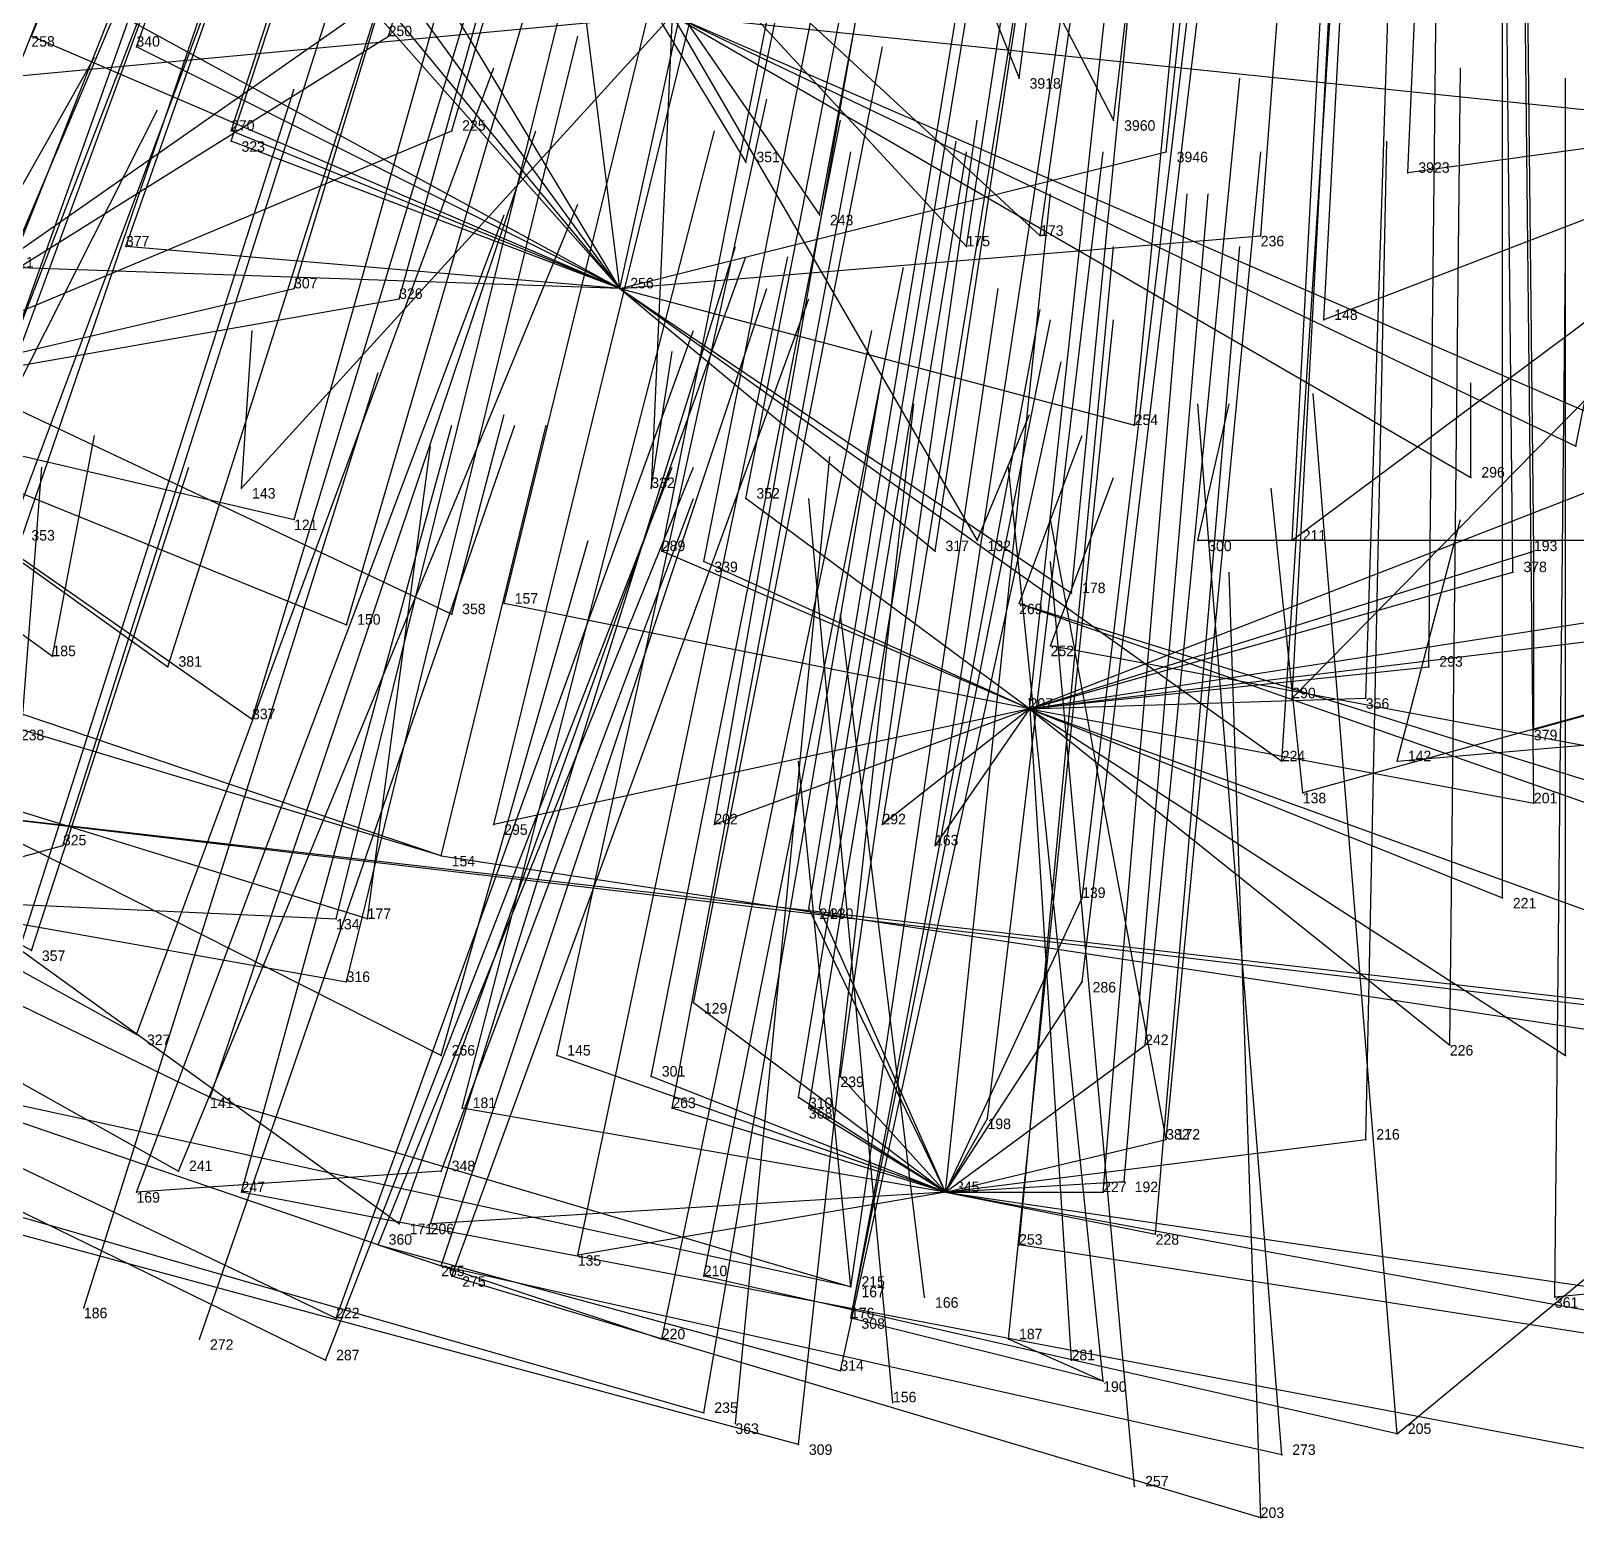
# Model space of a CAD drawing. Extents: x -0.5 to 0.59, y -0.5 to 0.58.
# Drawn here: x -0.146 to 0.001, y -0.499 to -0.3575 of the extents above; entities that cross this region are included whole.
import ezdxf

# ---------------------------------------------------------------- set-up
doc = ezdxf.new("R2010")
doc.units = 0
for name, color, linetype in [('Clients', 3, 'CONTINUOUS'), ('Facilities', 3, 'CONTINUOUS'), ('Facilities_lines', 3, 'CONTINUOUS'), ('Normals', 1, 'CONTINUOUS'), ('Source_points', 5, 'CONTINUOUS'), ('Text', 3, 'CONTINUOUS')]:
    doc.layers.add(name, color=color, linetype=linetype)

msp = doc.modelspace()

# ---------------------------------------------------------------- linework, layer by layer
at = {"layer": 'Clients', "color": 5}
for p in [(-0.146, -0.358, -0.968), (-0.112, -0.358, -0.938), (-0.136, -0.359, -0.96), (-0.052, -0.362, -0.916), (-0.043, -0.366, -0.922), (-0.127, -0.367, -0.97), (-0.106, -0.367, -0.955), (-0.127, -0.368, -0.973), (-0.038, -0.369, -0.928), (-0.078, -0.37, -0.944), (-0.015, -0.371, -0.928), (-0.071, -0.375, -0.954), (-0.05, -0.377, -0.951), (-0.029, -0.377, -0.945), (-0.137, -0.378, -1.004), (-0.057, -0.378, -0.955), (-0.121, -0.382, -1.001), (-0.111, -0.383, -0.996), (-0.023, -0.385, -0.963), (-0.041, -0.395, -0.992), (0.001, -0.397, -1.25), (-0.009, -0.4, -1.25), (-0.126, -0.401, -1.25), (-0.087, -0.401, -1.25), (-0.078, -0.402, -1.023), (-0.121, -0.404, -1.055), (-0.086, -0.407, -1.04), (-0.06, -0.407, -1.028), (-0.056, -0.406, -1.25), (-0.035, -0.406, -1.25), (-0.026, -0.406, -1.016), (-0.003, -0.407, -1.017), (-0.082, -0.408, -1.041), (-0.005, -0.409, -1.023), (-0.047, -0.411, -1.034), (-0.106, -0.413, -1.25), (-0.101, -0.412, -1.06), (-0.116, -0.414, -1.074), (-0.049, -0.416, -1.25), (-0.144, -0.417, -1.25), (-0.133, -0.418, -1.096), (-0.013, -0.418, -1.045), (-0.026, -0.421, -1.054), (-0.019, -0.421, -1.054), (-0.125, -0.423, -1.102), (-0.003, -0.424, -1.25), (-0.027, -0.427, -1.069), (-0.025, -0.43, -1.25), (-0.003, -0.431, -1.077), (-0.102, -0.433, -1.113), (-0.081, -0.433, -1.101), (-0.065, -0.433, -1.094), (-0.143, -0.435, -1.145), (-0.06, -0.435, -1.097), (-0.072, -0.441, -1.118), (-0.071, -0.441, -1.117), (-0.046, -0.44, -1.105), (-0.006, -0.44, -1.101), (-0.117, -0.442, -1.144), (-0.116, -0.448, -1.157), (-0.046, -0.448, -1.127), (-0.083, -0.45, -1.144), (-0.04, -0.454, -1.139), (-0.011, -0.454, -1.136), (-0.096, -0.455, -1.162), (0, -0.455, -1.138), (-0.087, -0.457, -1.163), (-0.069, -0.457, -1.156), (-0.105, -0.46, -1.178), (-0.085, -0.46, -1.169), (-0.073, -0.459, -1.162), (-0.072, -0.46, -1.165), (-0.055, -0.461, -1.161), (-0.038, -0.463, -1.161), (-0.019, -0.463, -1.158), (-0.132, -0.466, -1.21), (-0.042, -0.467, -1.173), (-0.136, -0.468, -1.22), (-0.126, -0.468, -1.25), (-0.044, -0.468, -1.174), (-0.108, -0.471, -1.209), (-0.039, -0.472, -1.185), (-0.052, -0.473, -1.189), (-0.107, -0.475, -1.219), (-0.094, -0.474, -1.209), (-0.106, -0.476, -1.22), (-0.082, -0.476, -1.207), (-0.068, -0.477, -1.205), (-0.001, -0.478, -1.195), (-0.117, -0.48, -1.235), (-0.068, -0.48, -1.211), (-0.068, -0.48, -1.212), (-0.086, -0.482, -1.224), (-0.053, -0.482, -1.212), (-0.118, -0.484, -1.25), (-0.069, -0.485, -1.224), (-0.082, -0.489, -1.239)]:
    msp.add_point(p, dxfattribs=at)
at = {"layer": 'Facilities', "color": 3}
for p in [(-0.09, -0.382, -0.98), (-0.052, -0.412, -1.25), (-0.051, -0.422, -1.062), (-0.016, -0.427, -1.25), (-0.107, -0.436, -1.25), (-0.114, -0.442, -1.25), (-0.146, -0.445, -1.25), (-0.136, -0.453, -1.182), (-0.107, -0.455, -1.25), (-0.129, -0.459, -1.193), (-0.038, -0.463, -1.25), (-0.107, -0.466, -1.25), (-0.059, -0.468, -1.179), (-0.111, -0.471, -1.211), (-0.113, -0.473, -1.25), (-0.068, -0.477, -1.25), (-0.141, -0.479, -1.249), (-0.061, -0.478, -1.25), (-0.13, -0.482, -1.248), (-0.047, -0.484, -1.25), (-0.044, -0.486, -1.25), (-0.064, -0.488, -1.25), (-0.079, -0.49, -1.25), (-0.016, -0.491, -1.228), (-0.073, -0.492, -1.244), (-0.027, -0.493, -1.233), (-0.041, -0.496, -1.25), (-0.029, -0.499, -1.249)]:
    msp.add_point(p, dxfattribs=at)
at = {"layer": 'Facilities_lines', "color": 3}
for p, q in [((-0.077, -0.3, -0.774), (-0.043, -0.366, -0.922)), ((-0.077, -0.3, -0.774), (-0.052, -0.362, -0.916)), ((-0.09, -0.382, -0.98), (-0.099, -0.31, -0.813)), ((-0.104, -0.327, -0.857), (-0.057, -0.378, -0.955)), ((-0.104, -0.327, -0.857), (-0.071, -0.375, -0.954)), ((-0.104, -0.327, -0.857), (-0.078, -0.37, -0.944)), ((-0.104, -0.327, -0.857), (-0.05, -0.377, -0.951)), ((-0.09, -0.382, -0.98), (-0.129, -0.338, -0.905)), ((-0.09, -0.382, -0.98), (-0.122, -0.338, -0.897)), ((-0.09, -0.382, -0.98), (-0.117, -0.337, -0.892)), ((-0.09, -0.382, -0.98), (-0.123, -0.342, -0.91)), ((-0.168, -0.393, -1.068), (-0.108, -0.351, -0.919)), ((-0.09, -0.382, -0.98), (-0.143, -0.353, -0.954)), ((-0.229, -0.355, -1.25), (-0.144, -0.417, -1.25)), ((-0.229, -0.355, -1.25), (-0.106, -0.413, -1.25)), ((-0.085, -0.356, -1.25), (-0.16, -0.363, -1.25)), ((-0.085, -0.356, -1.25), (-0.126, -0.401, -1.25)), ((-0.085, -0.356, -1.25), (-0.087, -0.401, -1.25)), ((-0.085, -0.356, -1.25), (0.001, -0.397, -1.25)), ((-0.085, -0.356, -1.25), (-0.056, -0.406, -1.25)), ((-0.085, -0.356, -1.25), (-0.009, -0.4, -1.25)), ((-0.085, -0.356, -1.25), (0.021, -0.402, -1.25)), ((-0.085, -0.356, -1.25), (0.031, -0.368, -1.25)), ((-0.168, -0.393, -1.068), (-0.112, -0.358, -0.938)), ((-0.09, -0.382, -0.98), (-0.146, -0.358, -0.968)), ((-0.09, -0.382, -0.98), (-0.136, -0.359, -0.96)), ((0.029, -0.365, -0.915), (-0.026, -0.406, -1.016)), ((0.029, -0.365, -0.915), (-0.026, -0.421, -1.054)), ((0.029, -0.365, -0.915), (-0.023, -0.385, -0.963)), ((0.029, -0.365, -0.915), (-0.015, -0.371, -0.928)), ((-0.168, -0.393, -1.068), (-0.106, -0.367, -0.955)), ((-0.09, -0.382, -0.98), (-0.127, -0.367, -0.97)), ((-0.09, -0.382, -0.98), (-0.127, -0.368, -0.973)), ((-0.09, -0.382, -0.98), (-0.038, -0.369, -0.928)), ((-0.09, -0.382, -0.98), (-0.029, -0.377, -0.945)), ((-0.09, -0.382, -0.98), (-0.137, -0.378, -1.004)), ((-0.09, -0.382, -0.98), (-0.148, -0.38, -1.019)), ((-0.168, -0.393, -1.068), (-0.121, -0.382, -1.001)), ((-0.09, -0.382, -0.98), (-0.047, -0.411, -1.034)), ((-0.09, -0.382, -0.98), (-0.041, -0.395, -0.992)), ((-0.09, -0.382, -0.98), (-0.027, -0.427, -1.069)), ((-0.09, -0.382, -0.98), (-0.06, -0.407, -1.028)), ((-0.146, -0.445, -1.25), (-0.262, -0.383, -1.25)), ((-0.168, -0.393, -1.068), (-0.111, -0.383, -0.996)), ((-0.107, -0.436, -1.25), (-0.24, -0.391, -1.25)), ((-0.168, -0.393, -1.068), (-0.121, -0.404, -1.055)), ((-0.168, -0.393, -1.068), (-0.116, -0.414, -1.074)), ((-0.168, -0.393, -1.068), (-0.125, -0.423, -1.102)), ((-0.168, -0.393, -1.068), (-0.133, -0.418, -1.096)), ((-0.107, -0.436, -1.25), (-0.24, -0.396, -1.25)), ((-0.107, -0.455, -1.25), (-0.222, -0.397, -1.25)), ((-0.051, -0.422, -1.062), (0.003, -0.401, -1.003)), ((-0.051, -0.422, -1.062), (-0.078, -0.402, -1.023)), ((-0.114, -0.442, -1.25), (-0.237, -0.404, -1.25)), ((-0.051, -0.422, -1.062), (-0.086, -0.407, -1.04)), ((-0.051, -0.422, -1.062), (-0.003, -0.407, -1.017)), ((0.062, -0.406, -1.25), (-0.035, -0.406, -1.25)), ((0.062, -0.406, -1.25), (-0.025, -0.43, -1.25)), ((0.062, -0.406, -1.25), (-0.003, -0.424, -1.25)), ((-0.051, -0.422, -1.062), (-0.082, -0.408, -1.041)), ((-0.051, -0.422, -1.062), (-0.005, -0.409, -1.023)), ((-0.23, -0.411, -1.177), (-0.132, -0.466, -1.21)), ((-0.051, -0.422, -1.062), (-0.101, -0.412, -1.06)), ((-0.052, -0.412, -1.25), (0.059, -0.451, -1.25)), ((-0.052, -0.412, -1.25), (0.009, -0.431, -1.25)), ((-0.051, -0.422, -1.062), (0.007, -0.413, -1.032)), ((-0.051, -0.422, -1.062), (0.007, -0.415, -1.037)), ((0.063, -0.437, -1.25), (-0.049, -0.416, -1.25)), ((-0.251, -0.419, -1.22), (-0.118, -0.484, -1.25)), ((-0.051, -0.422, -1.062), (-0.013, -0.418, -1.045)), ((-0.016, -0.427, -1.25), (0.076, -0.419, -1.25)), ((-0.136, -0.453, -1.182), (-0.196, -0.42, -1.159)), ((-0.051, -0.422, -1.062), (-0.102, -0.433, -1.113)), ((-0.051, -0.422, -1.062), (-0.081, -0.433, -1.101)), ((-0.051, -0.422, -1.062), (-0.065, -0.433, -1.094)), ((-0.051, -0.422, -1.062), (-0.06, -0.435, -1.097)), ((-0.051, -0.422, -1.062), (-0.019, -0.421, -1.054)), ((-0.051, -0.422, -1.062), (0, -0.455, -1.138)), ((-0.051, -0.422, -1.062), (-0.003, -0.431, -1.077)), ((-0.051, -0.422, -1.062), (-0.006, -0.44, -1.101)), ((-0.051, -0.422, -1.062), (-0.011, -0.454, -1.136)), ((-0.051, -0.422, -1.062), (0.007, -0.443, -1.107)), ((-0.129, -0.459, -1.193), (-0.201, -0.424, -1.174)), ((-0.226, -0.428, -1.209), (-0.117, -0.48, -1.235)), ((-0.111, -0.471, -1.211), (-0.165, -0.432, -1.156)), ((-0.161, -0.431, -1.25), (0.005, -0.45, -1.25)), ((-0.161, -0.431, -1.25), (0.009, -0.451, -1.25)), ((-0.161, -0.44, -1.171), (-0.143, -0.435, -1.145)), ((-0.107, -0.436, -1.25), (0.078, -0.464, -1.25)), ((-0.161, -0.44, -1.171), (-0.117, -0.442, -1.144)), ((-0.161, -0.44, -1.171), (-0.116, -0.448, -1.157)), ((-0.059, -0.468, -1.179), (-0.072, -0.441, -1.118)), ((-0.059, -0.468, -1.179), (-0.071, -0.441, -1.117)), ((-0.059, -0.468, -1.179), (-0.046, -0.44, -1.105)), ((-0.068, -0.477, -1.25), (-0.21, -0.446, -1.25)), ((-0.113, -0.473, -1.25), (-0.189, -0.447, -1.214)), ((-0.059, -0.468, -1.179), (-0.046, -0.448, -1.127)), ((-0.059, -0.468, -1.179), (-0.083, -0.45, -1.144)), ((-0.211, -0.452, -1.247), (-0.082, -0.489, -1.239)), ((-0.059, -0.468, -1.179), (-0.04, -0.454, -1.139)), ((-0.059, -0.468, -1.179), (-0.096, -0.455, -1.162)), ((-0.073, -0.492, -1.244), (-0.203, -0.457, -1.25)), ((-0.059, -0.468, -1.179), (-0.087, -0.457, -1.163)), ((-0.059, -0.468, -1.179), (-0.069, -0.457, -1.156)), ((-0.129, -0.459, -1.193), (-0.068, -0.477, -1.205)), ((-0.059, -0.468, -1.179), (-0.105, -0.46, -1.178)), ((-0.059, -0.468, -1.179), (-0.085, -0.46, -1.169)), ((-0.059, -0.468, -1.179), (-0.073, -0.459, -1.162)), ((-0.059, -0.468, -1.179), (-0.072, -0.46, -1.165)), ((-0.059, -0.468, -1.179), (-0.055, -0.461, -1.161)), ((-0.059, -0.468, -1.179), (-0.038, -0.463, -1.161)), ((-0.059, -0.468, -1.179), (-0.019, -0.463, -1.158)), ((-0.107, -0.466, -1.25), (-0.136, -0.468, -1.22)), ((-0.059, -0.468, -1.179), (-0.042, -0.467, -1.173)), ((-0.016, -0.491, -1.228), (0.013, -0.467, -1.25)), ((0.026, -0.497, -1.243), (-0.126, -0.468, -1.25)), ((-0.059, -0.468, -1.179), (-0.108, -0.471, -1.209)), ((-0.059, -0.468, -1.179), (-0.094, -0.474, -1.209)), ((-0.059, -0.468, -1.179), (-0.044, -0.468, -1.174)), ((-0.059, -0.468, -1.179), (-0.039, -0.472, -1.185)), ((-0.059, -0.468, -1.179), (0.017, -0.482, -1.207)), ((-0.059, -0.468, -1.179), (0.009, -0.478, -1.195)), ((0.09, -0.469, -1.194), (-0.001, -0.478, -1.195)), ((-0.113, -0.473, -1.25), (-0.086, -0.482, -1.224)), ((-0.113, -0.473, -1.25), (-0.069, -0.485, -1.224)), ((0.012, -0.483, -1.207), (-0.052, -0.473, -1.189)), ((-0.027, -0.493, -1.233), (-0.107, -0.475, -1.219)), ((-0.029, -0.499, -1.249), (-0.106, -0.476, -1.22)), ((-0.016, -0.491, -1.228), (-0.082, -0.476, -1.207)), ((-0.044, -0.486, -1.25), (-0.068, -0.48, -1.211)), ((-0.044, -0.486, -1.25), (-0.068, -0.48, -1.212)), ((-0.044, -0.486, -1.25), (-0.053, -0.482, -1.212))]:
    msp.add_line(p, q, dxfattribs=at)
at = {"layer": 'Normals', "color": 1}
for p, q in [((-0.112, -0.358, -0.938), (-0.085, -0.269, -0.975)), ((-0.052, -0.362, -0.916), (-0.04, -0.27, -0.952)), ((-0.136, -0.359, -0.96), (-0.105, -0.272, -0.998)), ((-0.146, -0.358, -0.968), (-0.111, -0.273, -1.005)), ((-0.043, -0.366, -0.922), (-0.032, -0.274, -0.959)), ((-0.038, -0.369, -0.928), (-0.028, -0.276, -0.964)), ((-0.127, -0.367, -0.97), (-0.098, -0.279, -1.008)), ((-0.106, -0.367, -0.955), (-0.08, -0.278, -0.992)), ((-0.078, -0.37, -0.944), (-0.059, -0.279, -0.981)), ((-0.015, -0.371, -0.928), (-0.011, -0.278, -0.964)), ((-0.127, -0.368, -0.973), (-0.098, -0.28, -1.01)), ((-0.071, -0.375, -0.954), (-0.054, -0.284, -0.992)), ((-0.05, -0.377, -0.951), (-0.037, -0.285, -0.988)), ((-0.029, -0.377, -0.945), (-0.022, -0.284, -0.982)), ((-0.057, -0.378, -0.955), (-0.043, -0.286, -0.992)), ((-0.137, -0.378, -1.004), (-0.106, -0.29, -1.042)), ((-0.09, -0.382, -0.98), (-0.07, -0.291, -1.017)), ((-0.023, -0.385, -0.963), (-0.018, -0.292, -1)), ((-0.148, -0.38, -1.019), (-0.114, -0.294, -1.056)), ((-0.121, -0.382, -1.001), (-0.094, -0.293, -1.039)), ((-0.111, -0.383, -0.996), (-0.086, -0.293, -1.033)), ((-0.041, -0.395, -0.992), (-0.032, -0.302, -1.029)), ((-0.078, -0.402, -1.023), (-0.06, -0.31, -1.06)), ((-0.026, -0.406, -1.016), (-0.021, -0.313, -1.053)), ((-0.003, -0.407, -1.017), (-0.004, -0.314, -1.055)), ((-0.153, -0.402, -1.076), (-0.122, -0.315, -1.113)), ((-0.121, -0.404, -1.055), (-0.096, -0.315, -1.092)), ((-0.086, -0.407, -1.04), (-0.068, -0.316, -1.077)), ((-0.06, -0.407, -1.028), (-0.046, -0.315, -1.065)), ((-0.005, -0.409, -1.023), (-0.006, -0.316, -1.06)), ((-0.082, -0.408, -1.041), (-0.064, -0.317, -1.078)), ((-0.147, -0.406, -1.078), (-0.117, -0.318, -1.115)), ((-0.047, -0.411, -1.034), (-0.038, -0.319, -1.071)), ((-0.101, -0.412, -1.06), (-0.079, -0.322, -1.098)), ((-0.116, -0.414, -1.074), (-0.09, -0.325, -1.111)), ((-0.013, -0.418, -1.045), (-0.012, -0.325, -1.083)), ((-0.026, -0.421, -1.054), (-0.021, -0.328, -1.092)), ((-0.019, -0.421, -1.054), (-0.016, -0.329, -1.092)), ((-0.169, -0.416, -1.123), (-0.135, -0.33, -1.16)), ((-0.133, -0.418, -1.096), (-0.105, -0.33, -1.134)), ((-0.051, -0.422, -1.062), (-0.041, -0.33, -1.1)), ((-0.125, -0.423, -1.102), (-0.098, -0.334, -1.139)), ((-0.027, -0.427, -1.069), (-0.021, -0.335, -1.107)), ((-0.003, -0.431, -1.077), (-0.004, -0.338, -1.115)), ((-0.065, -0.433, -1.094), (-0.05, -0.341, -1.132)), ((-0.081, -0.433, -1.101), (-0.065, -0.342, -1.139)), ((-0.165, -0.432, -1.156), (-0.131, -0.344, -1.191)), ((-0.163, -0.431, -1.153), (-0.131, -0.344, -1.19)), ((-0.102, -0.433, -1.113), (-0.08, -0.343, -1.15)), ((-0.06, -0.435, -1.097), (-0.046, -0.343, -1.135)), ((-0.143, -0.435, -1.145), (-0.115, -0.347, -1.183)), ((-0.006, -0.44, -1.101), (-0.006, -0.347, -1.137)), ((-0.046, -0.44, -1.105), (-0.035, -0.348, -1.143)), ((-0.161, -0.44, -1.171), (-0.127, -0.349, -1.195)), ((-0.072, -0.441, -1.118), (-0.057, -0.35, -1.155)), ((-0.071, -0.441, -1.117), (-0.056, -0.35, -1.154)), ((-0.174, -0.441, -1.186), (-0.136, -0.351, -1.205)), ((-0.117, -0.442, -1.144), (-0.095, -0.353, -1.182)), ((-0.046, -0.448, -1.127), (-0.035, -0.356, -1.164)), ((-0.116, -0.448, -1.157), (-0.094, -0.358, -1.195)), ((-0.189, -0.447, -1.214), (-0.14, -0.36, -1.213)), ((-0.083, -0.45, -1.144), (-0.065, -0.359, -1.182)), ((-0.136, -0.453, -1.182), (-0.102, -0.361, -1.201)), ((-0.011, -0.454, -1.136), (-0.01, -0.361, -1.173)), ((-0.151, -0.457, -1.204), (-0.121, -0.363, -1.22)), ((-0.04, -0.454, -1.139), (-0.031, -0.362, -1.176)), ((0, -0.455, -1.138), (0, -0.362, -1.175)), ((-0.096, -0.455, -1.162), (-0.076, -0.364, -1.2)), ((-0.179, -0.454, -1.222), (-0.134, -0.365, -1.217)), ((-0.087, -0.457, -1.163), (-0.069, -0.366, -1.2)), ((-0.069, -0.457, -1.156), (-0.056, -0.366, -1.193)), ((-0.129, -0.459, -1.193), (-0.098, -0.367, -1.214)), ((-0.105, -0.46, -1.178), (-0.081, -0.367, -1.208)), ((-0.085, -0.46, -1.169), (-0.068, -0.369, -1.207)), ((-0.073, -0.459, -1.162), (-0.058, -0.368, -1.2)), ((-0.072, -0.46, -1.165), (-0.057, -0.369, -1.202)), ((-0.055, -0.461, -1.161), (-0.044, -0.369, -1.198)), ((-0.038, -0.463, -1.161), (-0.029, -0.369, -1.196)), ((-0.019, -0.463, -1.158), (-0.017, -0.368, -1.19)), ((-0.059, -0.468, -1.179), (-0.049, -0.373, -1.21)), ((-0.044, -0.468, -1.174), (-0.036, -0.373, -1.205)), ((-0.042, -0.467, -1.173), (-0.034, -0.373, -1.204)), ((-0.136, -0.468, -1.22), (-0.101, -0.375, -1.221)), ((-0.132, -0.466, -1.21), (-0.094, -0.374, -1.222)), ((-0.111, -0.471, -1.211), (-0.078, -0.379, -1.229)), ((-0.108, -0.471, -1.209), (-0.079, -0.378, -1.231)), ((-0.094, -0.474, -1.209), (-0.074, -0.379, -1.233)), ((-0.052, -0.473, -1.189), (-0.043, -0.378, -1.22)), ((-0.039, -0.472, -1.185), (-0.031, -0.378, -1.216)), ((-0.001, -0.478, -1.195), (0, -0.379, -1.207)), ((-0.082, -0.476, -1.207), (-0.063, -0.38, -1.229)), ((-0.107, -0.475, -1.219), (-0.076, -0.382, -1.235)), ((-0.068, -0.477, -1.205), (-0.054, -0.382, -1.232)), ((-0.106, -0.476, -1.22), (-0.072, -0.383, -1.236)), ((-0.068, -0.48, -1.211), (-0.05, -0.384, -1.234)), ((-0.068, -0.48, -1.212), (-0.049, -0.385, -1.235)), ((-0.053, -0.482, -1.212), (-0.043, -0.385, -1.235)), ((-0.126, -0.401, -1.25), (-0.125, -0.386, -1.151)), ((-0.117, -0.48, -1.235), (-0.083, -0.386, -1.23)), ((-0.086, -0.482, -1.224), (-0.066, -0.386, -1.246)), ((-0.087, -0.401, -1.25), (-0.085, -0.388, -1.151)), ((0.001, -0.397, -1.25), (0.003, -0.387, -1.15)), ((-0.069, -0.485, -1.224), (-0.048, -0.389, -1.246)), ((-0.141, -0.479, -1.249), (-0.113, -0.39, -1.215)), ((-0.082, -0.489, -1.239), (-0.065, -0.39, -1.243)), ((-0.009, -0.4, -1.25), (-0.009, -0.391, -1.15)), ((-0.016, -0.491, -1.228), (-0.024, -0.392, -1.22)), ((-0.106, -0.413, -1.25), (-0.101, -0.394, -1.152)), ((-0.073, -0.492, -1.244), (-0.062, -0.393, -1.241)), ((-0.056, -0.406, -1.25), (-0.051, -0.394, -1.151)), ((-0.027, -0.493, -1.233), (-0.035, -0.393, -1.223)), ((-0.035, -0.406, -1.25), (-0.032, -0.393, -1.151)), ((-0.13, -0.482, -1.248), (-0.1, -0.395, -1.21)), ((-0.126, -0.468, -1.25), (-0.106, -0.395, -1.184)), ((-0.107, -0.436, -1.25), (-0.097, -0.395, -1.16)), ((-0.144, -0.417, -1.25), (-0.14, -0.396, -1.152)), ((-0.114, -0.442, -1.25), (-0.108, -0.397, -1.161)), ((-0.052, -0.412, -1.25), (-0.046, -0.396, -1.152)), ((-0.079, -0.49, -1.25), (-0.07, -0.398, -1.214)), ((-0.147, -0.425, -1.25), (-0.145, -0.399, -1.153)), ((-0.146, -0.445, -1.25), (-0.131, -0.399, -1.162)), ((-0.118, -0.484, -1.25), (-0.085, -0.399, -1.209)), ((-0.113, -0.473, -1.25), (-0.083, -0.399, -1.19)), ((-0.044, -0.486, -1.25), (-0.053, -0.399, -1.203)), ((-0.049, -0.416, -1.25), (-0.043, -0.4, -1.152)), ((-0.025, -0.43, -1.25), (-0.028, -0.401, -1.154)), ((-0.107, -0.466, -1.25), (-0.083, -0.402, -1.176)), ((-0.064, -0.488, -1.25), (-0.072, -0.402, -1.2)), ((-0.038, -0.463, -1.25), (-0.049, -0.404, -1.17)), ((-0.016, -0.427, -1.25), (-0.01, -0.404, -1.153)), ((-0.107, -0.455, -1.25), (-0.093, -0.406, -1.164)), ((-0.003, -0.424, -1.25), (-0.003, -0.407, -1.152)), ((-0.041, -0.496, -1.25), (-0.049, -0.408, -1.203)), ((-0.029, -0.499, -1.249), (-0.032, -0.409, -1.205)), ((-0.061, -0.478, -1.25), (-0.069, -0.413, -1.174)), ((-0.047, -0.484, -1.25), (-0.051, -0.421, -1.172)), ((-0.068, -0.477, -1.25), (-0.073, -0.427, -1.163))]:
    msp.add_line(p, q, dxfattribs=at)
at = {"layer": 'Source_points', "color": 5}
for p in [(-0.146, -0.358, -0.968), (-0.112, -0.358, -0.938), (-0.136, -0.359, -0.96), (-0.052, -0.362, -0.916), (-0.043, -0.366, -0.922), (-0.127, -0.367, -0.97), (-0.106, -0.367, -0.955), (-0.127, -0.368, -0.973), (-0.038, -0.369, -0.928), (-0.078, -0.37, -0.944), (-0.015, -0.371, -0.928), (-0.071, -0.375, -0.954), (-0.05, -0.377, -0.951), (-0.029, -0.377, -0.945), (-0.137, -0.378, -1.004), (-0.057, -0.378, -0.955), (-0.121, -0.382, -1.001), (-0.09, -0.382, -0.98), (-0.111, -0.383, -0.996), (-0.023, -0.385, -0.963), (-0.041, -0.395, -0.992), (0.001, -0.397, -1.25), (-0.009, -0.4, -1.25), (-0.126, -0.401, -1.25), (-0.087, -0.401, -1.25), (-0.078, -0.402, -1.023), (-0.121, -0.404, -1.055), (-0.086, -0.407, -1.04), (-0.06, -0.407, -1.028), (-0.056, -0.406, -1.25), (-0.035, -0.406, -1.25), (-0.026, -0.406, -1.016), (-0.003, -0.407, -1.017), (-0.082, -0.408, -1.041), (-0.005, -0.409, -1.023), (-0.047, -0.411, -1.034), (-0.106, -0.413, -1.25), (-0.101, -0.412, -1.06), (-0.052, -0.412, -1.25), (-0.116, -0.414, -1.074), (-0.049, -0.416, -1.25), (-0.144, -0.417, -1.25), (-0.133, -0.418, -1.096), (-0.013, -0.418, -1.045), (-0.051, -0.422, -1.062), (-0.026, -0.421, -1.054), (-0.019, -0.421, -1.054), (-0.125, -0.423, -1.102), (-0.003, -0.424, -1.25), (-0.027, -0.427, -1.069), (-0.016, -0.427, -1.25), (-0.025, -0.43, -1.25), (-0.003, -0.431, -1.077), (-0.102, -0.433, -1.113), (-0.081, -0.433, -1.101), (-0.065, -0.433, -1.094), (-0.143, -0.435, -1.145), (-0.06, -0.435, -1.097), (-0.107, -0.436, -1.25), (-0.072, -0.441, -1.118), (-0.071, -0.441, -1.117), (-0.046, -0.44, -1.105), (-0.006, -0.44, -1.101), (-0.117, -0.442, -1.144), (-0.114, -0.442, -1.25), (-0.146, -0.445, -1.25), (-0.116, -0.448, -1.157), (-0.046, -0.448, -1.127), (-0.083, -0.45, -1.144), (-0.136, -0.453, -1.182), (-0.04, -0.454, -1.139), (-0.011, -0.454, -1.136), (-0.107, -0.455, -1.25), (-0.096, -0.455, -1.162), (0, -0.455, -1.138), (-0.087, -0.457, -1.163), (-0.069, -0.457, -1.156), (-0.129, -0.459, -1.193), (-0.105, -0.46, -1.178), (-0.085, -0.46, -1.169), (-0.073, -0.459, -1.162), (-0.072, -0.46, -1.165), (-0.055, -0.461, -1.161), (-0.038, -0.463, -1.161), (-0.038, -0.463, -1.25), (-0.019, -0.463, -1.158), (-0.132, -0.466, -1.21), (-0.107, -0.466, -1.25), (-0.042, -0.467, -1.173), (-0.136, -0.468, -1.22), (-0.126, -0.468, -1.25), (-0.059, -0.468, -1.179), (-0.044, -0.468, -1.174), (-0.111, -0.471, -1.211), (-0.108, -0.471, -1.209), (-0.039, -0.472, -1.185), (-0.113, -0.473, -1.25), (-0.052, -0.473, -1.189), (-0.107, -0.475, -1.219), (-0.094, -0.474, -1.209), (-0.106, -0.476, -1.22), (-0.082, -0.476, -1.207), (-0.068, -0.477, -1.205), (-0.068, -0.477, -1.25), (-0.141, -0.479, -1.249), (-0.061, -0.478, -1.25), (-0.001, -0.478, -1.195), (-0.117, -0.48, -1.235), (-0.068, -0.48, -1.211), (-0.068, -0.48, -1.212), (-0.13, -0.482, -1.248), (-0.086, -0.482, -1.224), (-0.053, -0.482, -1.212), (-0.118, -0.484, -1.25), (-0.069, -0.485, -1.224), (-0.047, -0.484, -1.25), (-0.044, -0.486, -1.25), (-0.064, -0.488, -1.25), (-0.082, -0.489, -1.239), (-0.079, -0.49, -1.25), (-0.016, -0.491, -1.228), (-0.073, -0.492, -1.244), (-0.027, -0.493, -1.233), (-0.041, -0.496, -1.25), (-0.029, -0.499, -1.249)]:
    msp.add_point(p, dxfattribs=at)

# ---------------------------------------------------------------- texts
at = {"layer": 'Text', "color": 3}
for s, p in [('250', (-0.112, -0.358, -0.938)), ('258', (-0.146, -0.359, -0.968)), ('340', (-0.136, -0.359, -0.96)), ('3918', (-0.051, -0.363, -0.916)), ('270', (-0.127, -0.367, -0.97)), ('225', (-0.105, -0.367, -0.955)), ('3960', (-0.042, -0.367, -0.922)), ('323', (-0.126, -0.369, -0.973)), ('351', (-0.077, -0.37, -0.944)), ('3946', (-0.037, -0.37, -0.928)), ('3923', (-0.014, -0.371, -0.928)), ('243', (-0.07, -0.376, -0.954)), ('173', (-0.05, -0.377, -0.951)), ('377', (-0.137, -0.378, -1.004)), ('175', (-0.057, -0.378, -0.955)), ('236', (-0.029, -0.378, -0.945)), ('311', (-0.148, -0.38, -1.019)), ('307', (-0.121, -0.382, -1.001)), ('326', (-0.111, -0.383, -0.996)), ('256', (-0.089, -0.382, -0.98)), ('148', (-0.022, -0.385, -0.963)), ('254', (-0.041, -0.395, -0.992)), ('332', (-0.087, -0.401, -1.25)), ('296', (-0.008, -0.4, -1.25)), ('143', (-0.125, -0.402, -1.25)), ('352', (-0.077, -0.402, -1.023)), ('121', (-0.121, -0.405, -1.055)), ('353', (-0.146, -0.406, -1.078)), ('211', (-0.025, -0.406, -1.016)), ('289', (-0.086, -0.407, -1.04)), ('317', (-0.059, -0.407, -1.028)), ('132', (-0.055, -0.407, -1.25)), ('300', (-0.034, -0.407, -1.25)), ('193', (-0.003, -0.407, -1.017)), ('339', (-0.081, -0.409, -1.041)), ('378', (-0.004, -0.409, -1.023)), ('178', (-0.046, -0.411, -1.034)), ('157', (-0.1, -0.412, -1.06)), ('150', (-0.115, -0.414, -1.074)), ('358', (-0.105, -0.413, -1.25)), ('269', (-0.052, -0.413, -1.25)), ('185', (-0.144, -0.417, -1.25)), ('252', (-0.049, -0.417, -1.25)), ('381', (-0.132, -0.418, -1.096)), ('293', (-0.012, -0.418, -1.045)), ('290', (-0.026, -0.421, -1.054)), ('337', (-0.125, -0.423, -1.102)), ('207', (-0.051, -0.422, -1.062)), ('356', (-0.019, -0.422, -1.054)), ('238', (-0.147, -0.425, -1.25)), ('379', (-0.003, -0.425, -1.25)), ('224', (-0.027, -0.427, -1.069)), ('142', (-0.015, -0.427, -1.25)), ('138', (-0.025, -0.431, -1.25)), ('201', (-0.003, -0.431, -1.077)), ('202', (-0.081, -0.433, -1.101)), ('292', (-0.065, -0.433, -1.094)), ('295', (-0.101, -0.434, -1.113)), ('325', (-0.143, -0.435, -1.145)), ('163', (-0.06, -0.435, -1.097)), ('154', (-0.106, -0.437, -1.25)), ('139', (-0.046, -0.44, -1.105)), ('177', (-0.114, -0.442, -1.25)), ('244', (-0.071, -0.442, -1.118)), ('230', (-0.07, -0.442, -1.117)), ('221', (-0.005, -0.441, -1.101)), ('134', (-0.117, -0.443, -1.144)), ('357', (-0.145, -0.446, -1.25)), ('316', (-0.116, -0.448, -1.157)), ('286', (-0.045, -0.449, -1.127)), ('129', (-0.082, -0.451, -1.144)), ('327', (-0.135, -0.454, -1.182)), ('266', (-0.106, -0.455, -1.25)), ('145', (-0.095, -0.455, -1.162)), ('242', (-0.04, -0.454, -1.139)), ('226', (-0.011, -0.455, -1.136)), ('301', (-0.086, -0.457, -1.163)), ('239', (-0.069, -0.458, -1.156)), ('141', (-0.129, -0.46, -1.193)), ('181', (-0.104, -0.46, -1.178)), ('263', (-0.085, -0.46, -1.169)), ('310', (-0.072, -0.46, -1.162)), ('368', (-0.072, -0.461, -1.165)), ('198', (-0.055, -0.462, -1.161)), ('382', (-0.038, -0.463, -1.25)), ('172', (-0.037, -0.463, -1.161)), ('216', (-0.018, -0.463, -1.158)), ('241', (-0.131, -0.466, -1.21)), ('348', (-0.106, -0.466, -1.25)), ('247', (-0.126, -0.468, -1.25)), ('345', (-0.058, -0.468, -1.179)), ('227', (-0.044, -0.468, -1.174)), ('192', (-0.041, -0.468, -1.173)), ('169', (-0.136, -0.469, -1.22)), ('360', (-0.112, -0.473, -1.25)), ('171', (-0.11, -0.472, -1.211)), ('206', (-0.108, -0.472, -1.209)), ('253', (-0.052, -0.473, -1.189)), ('228', (-0.039, -0.473, -1.185)), ('265', (-0.107, -0.476, -1.219)), ('135', (-0.094, -0.475, -1.209)), ('210', (-0.082, -0.476, -1.207)), ('275', (-0.105, -0.477, -1.22)), ('215', (-0.067, -0.477, -1.25)), ('167', (-0.067, -0.478, -1.205)), ('186', (-0.141, -0.48, -1.249)), ('222', (-0.117, -0.48, -1.235)), ('176', (-0.068, -0.48, -1.211)), ('166', (-0.06, -0.479, -1.25)), ('361', (-0.001, -0.479, -1.195)), ('308', (-0.067, -0.481, -1.212)), ('272', (-0.129, -0.483, -1.248)), ('220', (-0.086, -0.482, -1.224)), ('187', (-0.052, -0.482, -1.212)), ('287', (-0.117, -0.484, -1.25)), ('281', (-0.047, -0.484, -1.25)), ('314', (-0.069, -0.485, -1.224)), ('190', (-0.044, -0.487, -1.25)), ('235', (-0.081, -0.489, -1.239)), ('156', (-0.064, -0.488, -1.25)), ('363', (-0.079, -0.491, -1.25)), ('205', (-0.015, -0.491, -1.228)), ('309', (-0.072, -0.493, -1.244)), ('273', (-0.026, -0.493, -1.233)), ('257', (-0.04, -0.496, -1.25)), ('203', (-0.029, -0.499, -1.249))]:
    msp.add_text(s, height=0.001, dxfattribs=at).set_placement(p)

doc.saveas('drawing.dxf')
